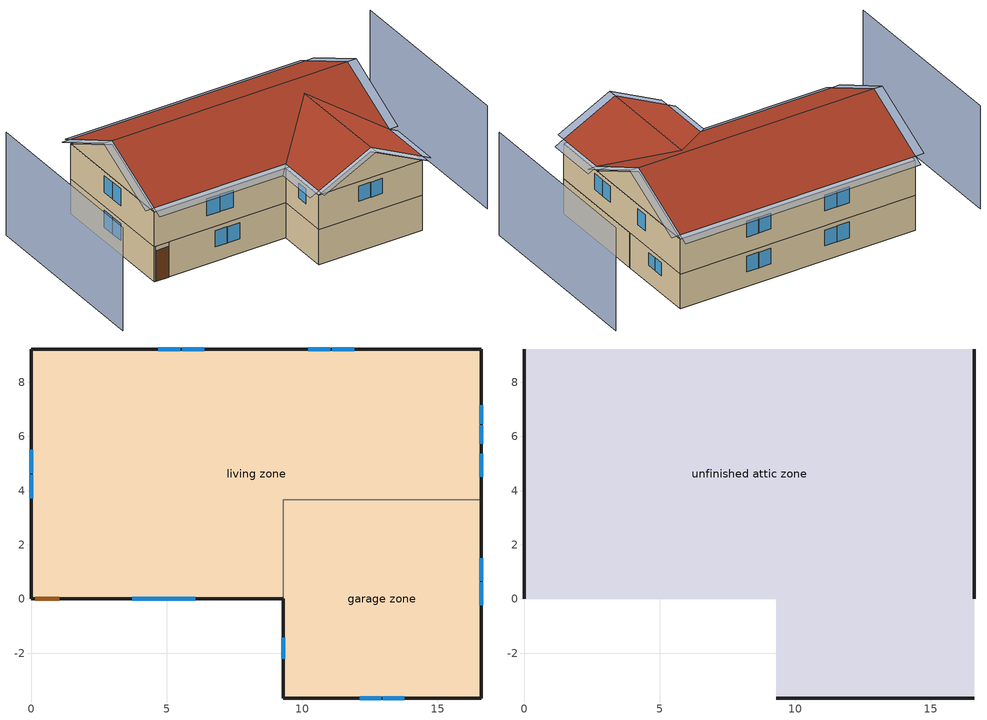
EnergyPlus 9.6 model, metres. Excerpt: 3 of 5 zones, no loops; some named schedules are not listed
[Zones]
garage zone
 floor foundation (FloorFndGrndUnfinSlab): 9.3,-3.66 9.3,3.66 16.61,3.66 16.61,-3.66 z0
 wall outside (WallExtUninsUnfin): 9.3,0 9.3,-3.66 16.61,-3.66 16.61,3.66 z0:2.44
 wall to living zone (WallIntFinInsUnfin Reversed): 16.61,3.66 9.3,3.66 9.3,0 z0:2.44
living zone
 floor to garage zone (FloorFinInsUnfin): 16.61,3.66 16.61,-3.66 9.3,-3.66 9.3,3.66 z2.44
 floor foundation (FloorFndGrndFinSlab): 0,0 0,9.23 16.61,9.23 16.61,3.66 9.3,3.66 9.3,0 z0
 wall outside (WallExtInsFin): 16.61,3.66 16.61,9.23 0,9.23 0,0 0.13,0 1.05,0 9.3,0 z0:2.44; 0,9.23 0,0 9.3,0 9.3,-3.66 16.61,-3.66 16.61,9.23 0,9.23 z2.44:4.88
 window (WindowConstruction): 16.61,5.74 16.61,6.41 / 16.61,6.47 16.61,7.15 z1.23:2.13; 4.3,0 5.14,0 / 5.2,0 6.05,0 z1.01:2.13; 0,5.52 0,4.65 / 0,4.58 0,3.71 z3.41:4.57; 11.93,9.23 11.11,9.23 / 11.05,9.23 10.22,9.23 / 6.4,9.23 5.57,9.23 / 5.51,9.23 4.68,9.23 z3.47:4.57; 16.61,-0.23 16.61,0.61 / 16.61,0.67 16.61,1.51 / 16.61,4.51 16.61,5.35 z3.45:4.57; 12.13,-3.66 12.93,-3.66 / 12.99,-3.66 13.78,-3.66 z3.52:4.57; 9.3,-1.44 9.3,-2.22 z3.54:4.57; 3.73,0 4.62,0 / 4.68,0 5.57,0 z3.38:4.57; 0,5.52 0,4.65 / 0,4.58 0,3.71 z0.97:2.13; 11.93,9.23 11.11,9.23 / 11.05,9.23 10.22,9.23 / 6.4,9.23 5.57,9.23 / 5.51,9.23 4.68,9.23 z1.03:2.13
 door (Door): 0.15,0 1.02,0 z0:2.13
unfinished attic zone
 floor to living zone (FloorFinInsUnfinAttic): 16.61,9.23 16.61,0 0,0 0,9.23 z4.88; 9.3,-3.66 9.3,0 16.61,0 16.61,-3.66 z4.88
 wall outside (WallExtUninsUnfin): 0,4.61,7.18 0,9.23,4.88 0,0,4.88; 16.61,4.61,7.18 16.61,0,4.88 16.61,9.23,4.88; 9.3,-3.66,4.88 16.61,-3.66,4.88 12.96,-3.66,6.71
 roof outside (RoofUnfinInsExt): 0,4.61,7.49 16.61,4.61,7.49 16.61,9.23,5.18 0,9.23,5.18; 9.3,0,5.18 9.3,-3.66,5.18 12.96,-3.66,7.01 12.96,3.66,7.01; 16.61,0,5.18 12.96,3.66,7.01 12.96,-3.66,7.01 16.61,-3.66,5.18; 0,4.61,7.49 0,0,5.18 9.3,0,5.18 12.96,3.66,7.01 16.61,0,5.18 16.61,4.61,7.49
shading: -4.57,9.23 -4.57,-3.66 / 21.19,-3.66 21.19,9.23 z0:7.18; 16.61,5.74 16.61,6.41 / 16.61,6.47 16.61,7.15 z1.23:2.13; 4.3,0 5.14,0 / 5.2,0 6.05,0 z1.01:2.13; 0,5.52 0,4.65 / 0,4.58 0,3.71 z3.41:4.57; 11.93,9.23 11.11,9.23 / 11.05,9.23 10.22,9.23 / 6.4,9.23 5.57,9.23 / 5.51,9.23 4.68,9.23 z3.47:4.57; 16.61,-0.23 16.61,0.61 / 16.61,0.67 16.61,1.51 / 16.61,4.51 16.61,5.35 z3.45:4.57; 12.13,-3.66 12.93,-3.66 / 12.99,-3.66 13.78,-3.66 z3.52:4.57; 9.3,-1.44 9.3,-2.22 z3.54:4.57; 3.73,0 4.62,0 / 4.68,0 5.57,0 z3.38:4.57; 0,5.52 0,4.65 / 0,4.58 0,3.71 z0.97:2.13; 11.93,9.23 11.11,9.23 / 11.05,9.23 10.22,9.23 / 6.4,9.23 5.57,9.23 / 5.51,9.23 4.68,9.23 z1.03:2.13; -0.61,9.23,5.18 -0.61,4.61,7.49 0,4.61,7.49 0,9.23,5.18; 17.22,4.61,7.49 17.22,9.23,5.18 16.61,9.23,5.18 16.61,4.61,7.49; 16.61,9.84,4.88 0,9.84,4.88 0,9.23,5.18 16.61,9.23,5.18; 8.69,0,4.88 8.69,-3.66,4.88 9.3,-3.66,5.18 9.3,0,5.18; 9.3,-4.27,5.18 12.96,-4.27,7.01 12.96,-3.66,7.01 9.3,-3.66,5.18; 17.22,-3.66,4.88 17.22,0,4.88 16.61,0,5.18 16.61,-3.66,5.18; 12.96,-4.27,7.01 16.61,-4.27,5.18 16.61,-3.66,5.18 12.96,-3.66,7.01; -0.61,4.61,7.49 -0.61,0,5.18 0,0,5.18 0,4.61,7.49; 0,-0.61,4.88 9.3,-0.61,4.88 9.3,0,5.18 0,0,5.18; 17.22,0,5.18 17.22,4.61,7.49 16.61,4.61,7.49 16.61,0,5.18
[Building]
Building 1: North Axis {deg}=135; Terrain=Suburbs
[Site:Location]
Denver-Aurora-Buckley.AFB_CO_USA WMO=724695: Latitude {deg}=39.72; Longitude {deg}=-104.75; Time Zone {hr}=-7; Elevation {m}=1726
[Site:GroundTemperature:Deep]
18.4863, 18.4863, 18.4863, 18.4863, 18.4863, 18.4863, 18.4863, 18.4863, 18.4863, 18.4863, 18.4863, 18.4863
[Site:WaterMainsTemperature]
Calculation Method=Correlation; Annual Average Outdoor Air Temperature {C}=18.4863; Maximum Difference In Monthly Average Outdoor Air Temperatures {deltaC}=18.9612
[Material] Roughness=Rough
Name | Thickness {m} | Conductivity {W/m-K} | Density {kg/m3} | Specific Heat {J/kg-K} | Thermal Absorptance | Solar Absorptance | Visible Absorptance
Composition Shingles | 0.009525 | 0.162714 | 1121.4 | 1465.45 | 0.91 | 0.85 | 0.85
Concrete 4.0 in. | 0.1016 | 1.803125 | 2242.8 | 837.4 | 0.9 | 0.7 | 0.7
DoorMaterial | 0.04445 | 0.0612267 | 512.64 | 1214.23 | 0.82 | 0.3 | 0.3
Drywall 0.5 in. | 0.0127 | 0.160291 | 801 | 837.4 | 0.9 | 0.5 | 0.1
Floor Covering | 0.0127 | 0.0433444 | 54.468 | 1339.84 | 0.9 | 0.9 | 0.7
FloorFinStudAndAirFloor | 0.1397 | 0.557395 | 67.691 | 1210.98 | 0.9 | 0.5 | 0.9
FloorIns | 0.1397 | 1.90491 | 67.691 | 1210.98 | 0.82 | 0.3 | 0.3
FloorUAAdditionalCeilingIns | 0.099314 | 0.0562575 | 16.02 | 1046.75 | 0.9 | 0.7 | 0.7
FloorUATrussandIns | 0.0889 | 0.0589139 | 50.7834 | 1165.1 | 0.9 | 0.5 | 0.9
FootingMaterial; FootingMaterial 1 | 0.2032 | 1.803125 | 2242.8 | 837.4 | 0.9 | 0.7 | 0.7
res furniture material living space|story 2 | 0.1524 | 0.115458 | 640.8 | 1214.23 | 0.9 | 0.6 | 0.1
RoofSheathing | 0.01905 | 0.115458 | 512.64 | 1214.23 | 0.82 | 0.3 | 0.3
RoofUARoofIns | 0.18415 | 8.02397 | 37.0049 | 1207.88 | 0.91 | 0.85 | 0.91
Vinyl&#44 Light | 0.009525 | 0.089435 | 177.822 | 1046.75 | 0.9 | 0.3 | 0.3
WallSheathing | 0.0127 | 0.115458 | 512.64 | 1214.23 | 0.82 | 0.3 | 0.3
WallStudAndCavity | 0.0889 | 0.0602181 | 162.403 | 1178.92 | 0.9 | 0.3 | 0.9
WallStudAndCavity 1 | 0.0889 | 0.0607137 | 162.403 | 1178.92 | 0.82 | 0.3 | 0.82
WallStudAndCavity 2 | 0.0889 | 0.393744 | 83.0341 | 1211.67 | 0.9 | 0.3 | 0.9
WallStudAndCavity 3 | 0.0889 | 0.397942 | 83.0341 | 1211.67 | 0.82 | 0.3 | 0.3
Wood Floor | 0.015875 | 0.115458 | 544.68 | 1214.23 | 0.9 | 0.7 | 0.7
[WindowMaterial:SimpleGlazingSystem]
WindowMaterial: U-Factor {W/m2-K}=4.31528; Solar Heat Gain Coefficient=0.67
[Construction]
Door: DoorMaterial
FloorFinInsUnfin: FloorIns, RoofSheathing, Wood Floor, Floor Covering
FloorFinInsUnfinAttic: Drywall 0.5 in., FloorUATrussandIns, FloorUAAdditionalCeilingIns
FloorFinUninsFin Reversed: Floor Covering, Wood Floor, RoofSheathing, FloorFinStudAndAirFloor, Drywall 0.5 in.
FloorFndGrndFinSlab: Concrete 4.0 in., Floor Covering
FloorFndGrndUnfinSlab: Concrete 4.0 in.
FootingConstruction: FootingMaterial
FootingConstruction 1: FootingMaterial 1
res furniture construction garage space; res furniture construction living space; res furniture construction living space|story 2: res furniture material living space|story 2
RoofUnfinInsExt: Composition Shingles, RoofSheathing, RoofUARoofIns
WallExtInsFin: Vinyl&#44 Light, WallSheathing, WallStudAndCavity, Drywall 0.5 in.
WallExtUninsUnfin: Vinyl&#44 Light, WallSheathing, WallStudAndCavity 2
WallIntFinInsUnfin Reversed: WallStudAndCavity 1, WallSheathing
WallIntFinUninsFin: WallStudAndCavity 3, Drywall 0.5 in.
WindowConstruction: WindowMaterial
[Zone] Multiplier=1
Name | Part of Total Floor Area | Floor Area {m2} | Volume {m3}
garage zone; unfinished attic zone | Yes
living zone | Yes | 306.673
res ds res ac asys ret air zone; res ds res fur electric asys ret air zone | No |  | 0.25
[InternalMass]
Name | Construction | Zone or ZoneList | Surface Area {m2}
res furniture mass garage space | res furniture construction garage space | garage zone | 5.35122
Merged Surface 14 - Surface 29 | FloorFinUninsFin Reversed | living zone | 126.58
living space Partition | WallIntFinUninsFin | living zone | 126.58
living space|story 2 Partition | WallIntFinUninsFin | living zone | 180.093
res furniture mass living space | res furniture construction living space | living zone | 50.6322
res furniture mass living space|story 2 | res furniture construction living space|story 2 | living zone | 72.037
[Foundation:Kiva] Wall Height Above Grade {m}=0.2032; Wall Depth Below Slab {m}=0.2032
Name | Footing Wall Construction
Foundation Kiva 1 | FootingConstruction
Foundation Kiva 2 | FootingConstruction 1
[Foundation:Kiva:Settings]
Soil Conductivity {W/m-K}=1.731; Soil Density {kg/m3}=1842.3; Soil Specific Heat {J/kg-K}=418.7; Ground Solar Absorptivity=0.9; Ground Thermal Absorptivity=0.9; Ground Surface Roughness {m}=0.03; Far-Field Width {m}=40; Deep-Ground Boundary Condition=ZeroFlux; Deep-Ground Depth {m}=40; Minimum Cell Dimension {m}=0.02; Maximum Cell Growth Coefficient=1.5; Simulation Timestep=Hourly
[SurfaceProperty:ExposedFoundationPerimeter] Exposed Perimeter Calculation Method=TotalExposedPerimeter
Name | Total Exposed Perimeter {m}
Surface 1 | 18.288
Surface 7 | 40.7134
[People] Zone or ZoneList or Space or SpaceList=living zone; Number of People Schedule=occupants; Number of People Calculation Method=People; Fraction Radiant=0.319734; Sensible Heat Fraction=0.573; Activity Level Schedule=res occupants activity schedule; Carbon Dioxide Generation Rate {m3/s-W}=0; Enable ASHRAE 55 Comfort Warnings=No; Mean Radiant Temperature Calculation Type=ZoneAveraged
Name | Number of People
res occupants|living space | 0.825507
res occupants|living space|story 2 | 1.17449
[Lights] Design Level Calculation Method=LightingLevel; Return Air Fraction=0; Fraction Radiant=0.6; Fraction Visible=0.2; Fraction Replaceable=1
Name | Zone or ZoneList or Space or SpaceList | Schedule | Lighting Level {W}
res lighting garage garage space | garage zone | lighting_garage | 4.07527
res lighting interior living space | living zone | lighting_interior | 230.93
res lighting interior living space|story 2 | living zone | lighting_interior | 328.556
[ElectricEquipment] Zone or ZoneList or Space or SpaceList=living zone; Design Level Calculation Method=EquipmentLevel
Name | Schedule | Design Level {W} | Fraction Latent | Fraction Radiant | Fraction Lost
res ceil fan | ceiling_fan | 32.9572 | 0 | 0.558 | 0
res infil_1 bath fan; res infil_1 house fan; res infil_1 range fan | Always On Discrete | 0 | 0 | 0 | 1
res misc plug loads|living space | plug_loads | 262.784 | 0.021 | 0.558 | 0.049
res misc plug loads|living space|story 2 | plug_loads | 373.876 | 0.021 | 0.558 | 0.049
res range electric | cooking_range | 2679.02 | 0.3 | 0.24 | 0.3
res refrig | res refrig schedule | 65.0889 | 0 | 0 | 0
res well pump | plug_loads_well_pump | 118.653 | 0 | 0 | 1
[OtherEquipment] Fuel Type=None; Design Level Calculation Method=EquipmentLevel
Name | Zone or ZoneList or Space or SpaceList | Schedule | Design Level {W} | Fraction Latent | Fraction Radiant | Fraction Lost
res bath | living zone | baths | 2141.15 | 0 | 0 | 0
res ds res ac asys SupDCnToLvEq; res ds res ac asys SupLatLkToLvEq; res ds res ac asys SupSLkToLvEq; res ds res fur electric asys SupDCnToLvEq; res ds res fur electric asys SupLatLkToLvEq; res ds res fur electric asys SupSLkToLvEq | living zone | Always On Discrete | 0
res hot water distribution | living zone | showers | 3540.83 | 0 | 0 | 0
res shower | living zone | showers | 1678.13 | 0.487118 | 0 | 0
res sink | living zone | sinks | 333.407 | 0.311976 | 0 | 0
res ds res ac asys RetDCnToPlEq; res ds res ac asys RetLatLkEq; res ds res ac asys RetSLkEq | res ds res ac asys ret air zone | Always On Discrete | 0
res ds res fur electric asys RetDCnToPlEq; res ds res fur electric asys RetLatLkEq; res ds res fur electric asys RetSLkEq | res ds res fur electric asys ret air zone | Always On Discrete | 0
res ds res ac asys RetDCnToAhEquip; res ds res ac asys SupDCnToAhEq; res ds res ac asys SupLatLkToAhEq; res ds res ac asys SupSLkToAhEq; res ds res fur electric asys RetDCnToAhEquip; res ds res fur electric asys SupDCnToAhEq; res ds res fur electric asys SupLatLkToAhEq; res ds res fur electric asys SupSLkToAhEq | unfinished attic zone | Always On Discrete | 0
[ZoneInfiltration:DesignFlowRate] Zone or ZoneList=living zone; Schedule=Always On Discrete; Design Flow Rate Calculation Method=Flow/Zone; Design Flow Rate {m3/s}=0
res infil_1 flow; res nv_1 flow
[ZoneInfiltration:EffectiveLeakageArea] Schedule=Always On Discrete
Name | Zone | Effective Air Leakage Area {cm2} | Stack Coefficient | Wind Coefficient
res infil|garage space | garage zone | 408.02 | 0.000129067 | 4.38083e-05
res infil|unfinished attic space | unfinished attic zone | 5997.08 | 0.000181537 | 4.28294e-05
[ZoneMixing] Schedule=Always On Continuous; Design Flow Rate Calculation Method=Flow/Zone; Design Flow Rate {m3/s}=0
Name | Zone | Source Zone
res ds res ac asys AhToLivMix; res ds res fur electric asys AhToLivMix | living zone | unfinished attic zone
res ds res ac asys LivToAhMix; res ds res fur electric asys LivToAhMix | unfinished attic zone | living zone
[Exterior:Lights]
res lighting exterior: Schedule=lighting_exterior; Design Level {W}=10.8015
[AirLoopHVAC:ReturnPlenum]
Name | Zone
res ac asys return plenum | res ds res ac asys ret air zone
res fur electric asys return plenum | res ds res fur electric asys ret air zone
[EnergyManagementSystem:Sensor]
Name | Output:Variable or Output:Meter | Output:Variable or Output:Meter Index Key
res_af_vw_s | Site Wind Speed
res_ds_res_ac_asys_ah_mfr_s | System Node Mass Flow Rate | Node 18
res_ds_res_ac_asys_ah_tt_s | System Node Temperature | Node 18
res_ds_res_ac_asys_ah_t_s; res_ds_res_fur_electric_asys_ah_t_s | Zone Air Temperature | unfinished attic zone
res_ds_res_ac_asys_ah_vfr_s | System Node Current Density Volume Flow Rate | Node 18
res_ds_res_ac_asys_ah_wt_s | System Node Humidity Ratio | Node 18
res_ds_res_ac_asys_ah_w_s; res_ds_res_fur_electric_asys_ah_w_s | Zone Mean Air Humidity Ratio | unfinished attic zone
res_ds_res_ac_asys_ra_t_s | System Node Temperature | Node 21
res_ds_res_ac_asys_ra_w_s | System Node Humidity Ratio | Node 21
res_ds_res_fur_electric_asys_ah_mfr_s | System Node Mass Flow Rate | Node 25
res_ds_res_fur_electric_asys_ah_tt_s | System Node Temperature | Node 25
res_ds_res_fur_electric_asys_ah_vfr_s | System Node Current Density Volume Flow Rate | Node 25
res_ds_res_fur_electric_asys_ah_wt_s | System Node Humidity Ratio | Node 25
res_ds_res_fur_electric_asys_ra_t_s | System Node Temperature | Node 28
res_ds_res_fur_electric_asys_ra_w_s | System Node Humidity Ratio | Node 28
res_infil_1_bath_sch_s | Schedule Value | res mv_1 bath exhaust schedule
res_infil_1_range_sch_s | Schedule Value | res mv_1 range exhaust schedule
res_infil_1_wh_sch_s | Schedule Value | Always On Discrete
res_nv_1_nva_s | Schedule Value | res nv_1 avail schedule
res_nv_1_sp_s | Schedule Value | res nv_1 temp schedule
res_nv_pb_s | Site Outdoor Air Barometric Pressure
res_nv_wt_s | Site Outdoor Air Humidity Ratio
res_shower_mixsp | Schedule Value | fixtures temperature schedule
[EnergyManagementSystem:Actuator]
Name | Actuated Component Unique | Actuated Component Type | Actuated Component Control Type
res_ds_res_ac_asys_AhToLivMix_act | res ds res ac asys AhToLivMix | ZoneMixing | Air Exchange Flow Rate
res_ds_res_ac_asys_LivToAhMix_act | res ds res ac asys LivToAhMix | ZoneMixing | Air Exchange Flow Rate
res_ds_res_ac_asys_RetDCnToAhEquip_act | res ds res ac asys RetDCnToAhEquip | OtherEquipment | Power Level
res_ds_res_ac_asys_RetDCnToPlEq_act | res ds res ac asys RetDCnToPlEq | OtherEquipment | Power Level
res_ds_res_ac_asys_RetLatLkEq_act | res ds res ac asys RetLatLkEq | OtherEquipment | Power Level
res_ds_res_ac_asys_RetSLkEq_act | res ds res ac asys RetSLkEq | OtherEquipment | Power Level
res_ds_res_ac_asys_SupDCnToAhEq_act | res ds res ac asys SupDCnToAhEq | OtherEquipment | Power Level
res_ds_res_ac_asys_SupDCnToLvEq_act | res ds res ac asys SupDCnToLvEq | OtherEquipment | Power Level
res_ds_res_ac_asys_SupLatLkToAhEq_act | res ds res ac asys SupLatLkToAhEq | OtherEquipment | Power Level
res_ds_res_ac_asys_SupLatLkToLvEq_act | res ds res ac asys SupLatLkToLvEq | OtherEquipment | Power Level
res_ds_res_ac_asys_SupSLkToAhEq_act | res ds res ac asys SupSLkToAhEq | OtherEquipment | Power Level
res_ds_res_ac_asys_SupSLkToLvEq_act | res ds res ac asys SupSLkToLvEq | OtherEquipment | Power Level
res_ds_res_fur_electric_asys_AhToLivMix_act | res ds res fur electric asys AhToLivMix | ZoneMixing | Air Exchange Flow Rate
res_ds_res_fur_electric_asys_LivToAhMix_act | res ds res fur electric asys LivToAhMix | ZoneMixing | Air Exchange Flow Rate
res_ds_res_fur_electric_asys_RetDCnToAhEquip_act | res ds res fur electric asys RetDCnToAhEquip | OtherEquipment | Power Level
res_ds_res_fur_electric_asys_RetDCnToPlEq_act | res ds res fur electric asys RetDCnToPlEq | OtherEquipment | Power Level
res_ds_res_fur_electric_asys_RetLatLkEq_act | res ds res fur electric asys RetLatLkEq | OtherEquipment | Power Level
res_ds_res_fur_electric_asys_RetSLkEq_act | res ds res fur electric asys RetSLkEq | OtherEquipment | Power Level
res_ds_res_fur_electric_asys_SupDCnToAhEq_act | res ds res fur electric asys SupDCnToAhEq | OtherEquipment | Power Level
res_ds_res_fur_electric_asys_SupDCnToLvEq_act | res ds res fur electric asys SupDCnToLvEq | OtherEquipment | Power Level
res_ds_res_fur_electric_asys_SupLatLkToAhEq_act | res ds res fur electric asys SupLatLkToAhEq | OtherEquipment | Power Level
res_ds_res_fur_electric_asys_SupLatLkToLvEq_act | res ds res fur electric asys SupLatLkToLvEq | OtherEquipment | Power Level
res_ds_res_fur_electric_asys_SupSLkToAhEq_act | res ds res fur electric asys SupSLkToAhEq | OtherEquipment | Power Level
res_ds_res_fur_electric_asys_SupSLkToLvEq_act | res ds res fur electric asys SupSLkToLvEq | OtherEquipment | Power Level
res_infil_1_bath_fan_act | res infil_1 bath fan | ElectricEquipment | Electricity Rate
res_infil_1_flow_act | res infil_1 flow | Zone Infiltration | Air Exchange Flow Rate
res_infil_1_house_fan_act | res infil_1 house fan | ElectricEquipment | Electricity Rate
res_infil_1_range_fan_act | res infil_1 range fan | ElectricEquipment | Electricity Rate
res_nv_1_flow_act | res nv_1 flow | Zone Infiltration | Air Exchange Flow Rate
[EnergyManagementSystem:ProgramCallingManager]
res af_1 program calling manager: BeginTimestepBeforePredictor; res_infil_1_program; res_nv_1_program
res ds res ac asys program calling manager: EndOfSystemTimestepAfterHVACReporting; res_ds_res_ac_asys_program
res ds res fur electric asys program calling manager: EndOfSystemTimestepAfterHVACReporting; res_ds_res_fur_electric_asys_program
res shower sag: EndOfSystemTimestepAfterHVACReporting; res_shower_sag
[EnergyManagementSystem:Program]
res_ds_res_ac_asys_program: Set res_ds_res_ac_asys_AhMfr = res_ds_res_ac_asys_ah_mfr_s; Set res_ds_res_ac_asys_FanRtf = res_ds_res_ac_asys_fan_rtf_s; Set res_ds_res_ac_asys_AhVfr = res_ds_res_ac_asys_ah_vfr_s; Set res_ds_res_ac_asys_AhTt = res_ds_res_ac_asys_ah_tt_s; Set res_ds_res_ac_asys_AhWt = res_ds_res_ac_asys_ah_wt_s; Set res_ds_res_ac_asys_RaT = res_ds_res_ac_asys_ra_t_s; Set res_ds_res_ac_asys_RaW = res_ds_res_ac_asys_ra_w_s; Set res_ds_res_ac_asys_AhT = res_ds_res_ac_asys_ah_t_s; Set res_ds_res_ac_asys_AhW = res_ds_res_ac_asys_ah_w_s; Run res_ds_res_ac_asys_lk_subrout; Set res_ds_res_ac_asys_SupSLkToLvEq_act = res_ds_res_ac_asys_SupSLkToLv; Set res_ds_res_ac_asys_SupLatLkToLvEq_act = res_ds_res_ac_asys_SupLatLkToLv; Set res_ds_res_ac_asys_SupDCnToLvEq_act = res_ds_res_ac_asys_SupDCnToLv; Set res_ds_res_ac_asys_SupDCnToAhEq_act = res_ds_res_ac_asys_SupDCnToAh; Set res_ds_res_ac_asys_SupSLkToAhEq_act = res_ds_res_ac_asys_SupSLkToAh; Set res_ds_res_ac_asys_SupLatLkToAhEq_act = res_ds_res_ac_asys_SupLatLkToAh; Set res_ds_res_ac_asys_RetSLkEq_act = res_ds_res_ac_asys_RetSLk; Set res_ds_res_ac_asys_RetLatLkEq_act = res_ds_res_ac_asys_RetLatLk; Set res_ds_res_ac_asys_RetDCnToPlEq_act = res_ds_res_ac_asys_RetDCnToPl; Set res_ds_res_ac_asys_RetDCnToAhEquip_act = res_ds_res_ac_asys_RetDCnToAh; Set res_ds_res_ac_asys_AhToLivMix_act = res_ds_res_ac_asys_AhToLiv; Set res_ds_res_ac_asys_LivToAhMix_act = res_ds_res_ac_asys_LivToAh
res_ds_res_fur_electric_asys_program: Set res_ds_res_fur_electric_asys_AhMfr = res_ds_res_fur_electric_asys_ah_mfr_s; Set res_ds_res_fur_electric_asys_FanRtf = res_ds_res_fur_electric_asys_fan_rtf_s; Set res_ds_res_fur_electric_asys_AhVfr = res_ds_res_fur_electric_asys_ah_vfr_s; Set res_ds_res_fur_electric_asys_AhTt = res_ds_res_fur_electric_asys_ah_tt_s; Set res_ds_res_fur_electric_asys_AhWt = res_ds_res_fur_electric_asys_ah_wt_s; Set res_ds_res_fur_electric_asys_RaT = res_ds_res_fur_electric_asys_ra_t_s; Set res_ds_res_fur_electric_asys_RaW = res_ds_res_fur_electric_asys_ra_w_s; Set res_ds_res_fur_electric_asys_AhT = res_ds_res_fur_electric_asys_ah_t_s; Set res_ds_res_fur_electric_asys_AhW = res_ds_res_fur_electric_asys_ah_w_s; Run res_ds_res_fur_electric_asys_lk_subrout; Set res_ds_res_fur_electric_asys_SupSLkToLvEq_act = res_ds_res_fur_electric_asys_SupSLkToLv; Set res_ds_res_fur_electric_asys_SupLatLkToLvEq_act = res_ds_res_fur_electric_asys_SupLatLkToLv; Set res_ds_res_fur_electric_asys_SupDCnToLvEq_act = res_ds_res_fur_electric_asys_SupDCnToLv; Set res_ds_res_fur_electric_asys_SupDCnToAhEq_act = res_ds_res_fur_electric_asys_SupDCnToAh; Set res_ds_res_fur_electric_asys_SupSLkToAhEq_act = res_ds_res_fur_electric_asys_SupSLkToAh; Set res_ds_res_fur_electric_asys_SupLatLkToAhEq_act = res_ds_res_fur_electric_asys_SupLatLkToAh; Set res_ds_res_fur_electric_asys_RetSLkEq_act = res_ds_res_fur_electric_asys_RetSLk; Set res_ds_res_fur_electric_asys_RetLatLkEq_act = res_ds_res_fur_electric_asys_RetLatLk; Set res_ds_res_fur_electric_asys_RetDCnToPlEq_act = res_ds_res_fur_electric_asys_RetDCnToPl; Set res_ds_res_fur_electric_asys_RetDCnToAhEquip_act = res_ds_res_fur_electric_asys_RetDCnToAh; Set res_ds_res_fur_electric_asys_AhToLivMix_act = res_ds_res_fur_electric_asys_AhToLiv; Set res_ds_res_fur_electric_asys_LivToAhMix_act = res_ds_res_fur_electric_asys_LivToAh
res_infil_1_program: Set p_m = 0.14; Set p_s = 0.22; Set s_m = 270; Set s_s = 370; Set z_m = 9.99744; Set z_s = 4.8768; Set f_t = (((s_m/z_m)^p_m)*((z_s/s_s)^p_s)); Set Tdiff = res_af_1_tin_s-res_af_1_tt_s; Set dT = @Abs Tdiff; Set c = 0.2445; Set Cs = 0.1061; Set Cw = 0.1479; Set n = 0.65; Set sft = (f_t*0.7000000000000001); Set temp1 = ((c*Cw)*((sft*res_af_vw_s)^(2*n)))^2; Set Qn = (((c*Cs*(dT^n))^2)+temp1)^0.5; Set Tdiff = res_af_1_tin_s-res_af_1_tt_s; Set QWHV = res_infil_1_wh_sch_s*0.0; Set Qrange = res_infil_1_range_sch_s*0.0472; Set Qdryer = 0.0; Set Qbath = res_infil_1_bath_sch_s*0.0472; Set QductsOut = 0; Set QductsIn = 0; Set QductsOut = QductsOut+res_ds_res_fur_electric_asys_lk_ret_fan_equiv; Set QductsIn = QductsIn+res_ds_res_fur_electric_asys_lk_sup_fan_equiv; Set QductsOut = QductsOut+res_ds_res_ac_asys_lk_ret_fan_equiv; Set QductsIn = QductsIn+res_ds_res_ac_asys_lk_sup_fan_equiv; Set Qout = Qrange+Qbath+Qdryer+QductsOut; Set Qin = QWHV+QductsIn; Set faneff_wh = 1; Set res_infil_1_house_fan_act = (QWHV*300)/faneff_wh*0; Set faneff_sp = 0.4719474432000001; Set res_infil_1_range_fan_act = (Qrange*300)/faneff_sp; Set res_infil_1_bath_fan_act = (Qbath*300)/faneff_sp; Set Qfan = (@Max Qout Qin); If Qfan > 0; Set Qavg = ((Qout + Qin) / 2.0); If ((@Abs (Qout - Qavg)) / Qavg) <= 0.1; Set phi = 1; Else; Set phi = (Qn / (Qn + Qfan)); EndIf; Set Qinf_adj = phi * Qn; Else; Set Qinf_adj = Qn; EndIf; Set res_infil_1_flow_act = Qfan + Qinf_adj
res_nv_1_program: Set Tdiff = res_af_1_tin_s-res_af_1_tt_s; Set dT = (@Abs Tdiff); Set pt = (@RhFnTdbWPb res_af_1_tt_s res_nv_wt_s res_nv_pb_s); Set NVA = 8665.670319571907; Set Cs = 0.00017926040778923255; Set Cw = 8.70903777141566e-05; Set MNV = 4.15439602667519; Set MHR = 0.0115; Set MRH = 0.7; Set temp1 = (res_nv_1_nva_s*NVA); Set SGNV = temp1*((((Cs*dT)+(Cw*(res_af_vw_s^2)))^0.5)/1000); If (res_nv_wt_s<MHR) && (pt<MRH) && (res_af_1_tin_s>res_nv_1_sp_s); Set temp2 = (res_af_1_tin_s-res_nv_1_sp_s); Set NVadj1 = temp2/(res_af_1_tin_s-res_af_1_tt_s); Set NVadj2 = (@Min NVadj1 1); Set NVadj3 = (@Max NVadj2 0); Set NVadj = SGNV*NVadj3; Set res_nv_1_flow_act = (@Min NVadj MNV); Else; Set res_nv_1_flow_act = 0; EndIf
res_shower_sag: If res_shower_vol > 0; Set ShowerTime=SystemTimeStep; Else; Set ShowerTime=0; EndIf; If (res_shower_vol > 0) && (res_shower_mixsp > res_shower_tout); Set ShowerSag=SystemTimeStep; Set ShowerE=res_shower_vol*4141170*(res_shower_mixsp-res_shower_tout); Else; Set ShowerSag=0; Set ShowerE=0; EndIf
[EnergyManagementSystem:Subroutine]
res_ds_res_ac_asys_lk_subrout: Set f_sup = 0.04997502497502498; Set f_ret = 0.025024975024975034; Set f_OA = 0.024950049950049943; Set oafrate = f_OA * res_ds_res_ac_asys_AhVfr; Set suplkfrate = f_sup * res_ds_res_ac_asys_AhVfr; Set retlkfrate = f_ret * res_ds_res_ac_asys_AhVfr; Set res_ds_res_ac_asys_AhToLiv = (@Abs (suplkfrate-retlkfrate-oafrate)); Set res_ds_res_ac_asys_LivToAh = 0; Set res_ds_res_ac_asys_lk_sup_fan_equiv = 0; Set res_ds_res_ac_asys_lk_ret_fan_equiv = oafrate; If res_ds_res_ac_asys_AhMfr>0; Set h_SA=(@HFnTdbW res_ds_res_ac_asys_AhTt res_ds_res_ac_asys_AhWt); Set h_AHZ=(@HFnTdbW res_ds_res_ac_asys_AhT res_ds_res_ac_asys_AhW); Set h_RA=(@HFnTdbW res_ds_res_ac_asys_RaT res_ds_res_ac_asys_RaW); Set h_fg=(@HfgAirFnWTdb res_ds_res_ac_asys_AhWt res_ds_res_ac_asys_AhTt); Set SALkQtot=f_sup*res_ds_res_ac_asys_AhMfr*(h_RA-h_SA); Set temp1=h_fg*(res_ds_res_ac_asys_RaW-res_ds_res_ac_asys_AhWt); Set res_ds_res_ac_asys_SupLatLkToLv = f_sup*res_ds_res_ac_asys_AhMfr*temp1; Set res_ds_res_ac_asys_SupSLkToLv = SALkQtot-res_ds_res_ac_asys_SupLatLkToLv; Set eTm=(res_ds_res_ac_asys_FanRtf/(res_ds_res_ac_asys_AhMfr*1006.0))*78.508; Set eTm=0-eTm; Set temp4=res_ds_res_ac_asys_AhT; Set tsup=temp4+((res_ds_res_ac_asys_AhTt-res_ds_res_ac_asys_AhT)*(@Exp eTm)); Set temp5=tsup-res_ds_res_ac_asys_AhTt; Set res_ds_res_ac_asys_SupDCnToLv = res_ds_res_ac_asys_AhMfr*1006.0*temp5; Set res_ds_res_ac_asys_SupDCnToAh = 0-res_ds_res_ac_asys_SupDCnToLv; Set eTm=(res_ds_res_ac_asys_FanRtf/(res_ds_res_ac_asys_AhMfr*1006.0))*26.872; Set eTm=0-eTm; Set temp6=res_ds_res_ac_asys_AhT; Set tret=temp6+((res_ds_res_ac_asys_RaT-res_ds_res_ac_asys_AhT)*(@Exp eTm)); Set temp7=tret-res_ds_res_ac_asys_RaT; Set res_ds_res_ac_asys_RetDCnToPl=res_ds_res_ac_asys_AhMfr*1006.0*temp7; Set res_ds_res_ac_asys_RetDCnToAh=0-res_ds_res_ac_asys_RetDCnToPl; Set res_ds_res_ac_asys_RetLatLk=0; Set temp2=(res_ds_res_ac_asys_AhT-res_ds_res_ac_asys_RaT); Set res_ds_res_ac_asys_RetSLk=f_ret*res_ds_res_ac_asys_AhMfr*1006.0*temp2; Set QtLkToAHZn=f_sup*res_ds_res_ac_asys_AhMfr*(h_SA-h_AHZ); Set temp3=(res_ds_res_ac_asys_AhWt-res_ds_res_ac_asys_AhW); Set res_ds_res_ac_asys_SupLatLkToAh=f_sup*res_ds_res_ac_asys_AhMfr*h_fg; Set res_ds_res_ac_asys_SupLatLkToAh=res_ds_res_ac_asys_SupLatLkToAh*temp3; Set res_ds_res_ac_asys_SupSLkToAh=QtLkToAHZn-res_ds_res_ac_asys_SupLatLkToAh; Else; Set res_ds_res_ac_asys_SupLatLkToLv=0; Set res_ds_res_ac_asys_SupSLkToLv=0; Set res_ds_res_ac_asys_SupDCnToLv=0; Set res_ds_res_ac_asys_SupDCnToAh=0; Set res_ds_res_ac_asys_RetDCnToPl=0; Set res_ds_res_ac_asys_RetDCnToAh=0; Set res_ds_res_ac_asys_RetLatLk=0; Set res_ds_res_ac_asys_RetSLk=0; Set res_ds_res_ac_asys_SupLatLkToAh=0; Set res_ds_res_ac_asys_SupSLkToAh=0; EndIf
res_ds_res_fur_electric_asys_lk_subrout: Set f_sup = 0.04997502497502498; Set f_ret = 0.025024975024975034; Set f_OA = 0.024950049950049943; Set oafrate = f_OA * res_ds_res_fur_electric_asys_AhVfr; Set suplkfrate = f_sup * res_ds_res_fur_electric_asys_AhVfr; Set retlkfrate = f_ret * res_ds_res_fur_electric_asys_AhVfr; Set res_ds_res_fur_electric_asys_AhToLiv = (@Abs (suplkfrate-retlkfrate-oafrate)); Set res_ds_res_fur_electric_asys_LivToAh = 0; Set res_ds_res_fur_electric_asys_lk_sup_fan_equiv = 0; Set res_ds_res_fur_electric_asys_lk_ret_fan_equiv = oafrate; If res_ds_res_fur_electric_asys_AhMfr>0; Set h_SA=(@HFnTdbW res_ds_res_fur_electric_asys_AhTt res_ds_res_fur_electric_asys_AhWt); Set h_AHZ=(@HFnTdbW res_ds_res_fur_electric_asys_AhT res_ds_res_fur_electric_asys_AhW); Set h_RA=(@HFnTdbW res_ds_res_fur_electric_asys_RaT res_ds_res_fur_electric_asys_RaW); Set h_fg=(@HfgAirFnWTdb res_ds_res_fur_electric_asys_AhWt res_ds_res_fur_electric_asys_AhTt); Set SALkQtot=f_sup*res_ds_res_fur_electric_asys_AhMfr*(h_RA-h_SA); Set temp1=h_fg*(res_ds_res_fur_electric_asys_RaW-res_ds_res_fur_electric_asys_AhWt); Set res_ds_res_fur_electric_asys_SupLatLkToLv = f_sup*res_ds_res_fur_electric_asys_AhMfr*temp1; Set res_ds_res_fur_electric_asys_SupSLkToLv = SALkQtot-res_ds_res_fur_electric_asys_SupLatLkToLv; Set eTm=(res_ds_res_fur_electric_asys_FanRtf/(res_ds_res_fur_electric_asys_AhMfr*1006.0))*78.508; Set eTm=0-eTm; Set temp4=res_ds_res_fur_electric_asys_AhT; Set tsup=temp4+((res_ds_res_fur_electric_asys_AhTt-res_ds_res_fur_electric_asys_AhT)*(@Exp eTm)); Set temp5=tsup-res_ds_res_fur_electric_asys_AhTt; Set res_ds_res_fur_electric_asys_SupDCnToLv = res_ds_res_fur_electric_asys_AhMfr*1006.0*temp5; Set res_ds_res_fur_electric_asys_SupDCnToAh = 0-res_ds_res_fur_electric_asys_SupDCnToLv; Set eTm=(res_ds_res_fur_electric_asys_FanRtf/(res_ds_res_fur_electric_asys_AhMfr*1006.0))*26.872; Set eTm=0-eTm; Set temp6=res_ds_res_fur_electric_asys_AhT; Set tret=temp6+((res_ds_res_fur_electric_asys_RaT-res_ds_res_fur_electric_asys_AhT)*(@Exp eTm)); Set temp7=tret-res_ds_res_fur_electric_asys_RaT; Set res_ds_res_fur_electric_asys_RetDCnToPl=res_ds_res_fur_electric_asys_AhMfr*1006.0*temp7; Set res_ds_res_fur_electric_asys_RetDCnToAh=0-res_ds_res_fur_electric_asys_RetDCnToPl; Set res_ds_res_fur_electric_asys_RetLatLk=0; Set temp2=(res_ds_res_fur_electric_asys_AhT-res_ds_res_fur_electric_asys_RaT); Set res_ds_res_fur_electric_asys_RetSLk=f_ret*res_ds_res_fur_electric_asys_AhMfr*1006.0*temp2; Set QtLkToAHZn=f_sup*res_ds_res_fur_electric_asys_AhMfr*(h_SA-h_AHZ); Set temp3=(res_ds_res_fur_electric_asys_AhWt-res_ds_res_fur_electric_asys_AhW); Set res_ds_res_fur_electric_asys_SupLatLkToAh=f_sup*res_ds_res_fur_electric_asys_AhMfr*h_fg; Set res_ds_res_fur_electric_asys_SupLatLkToAh=res_ds_res_fur_electric_asys_SupLatLkToAh*temp3; Set res_ds_res_fur_electric_asys_SupSLkToAh=QtLkToAHZn-res_ds_res_fur_electric_asys_SupLatLkToAh; Else; Set res_ds_res_fur_electric_asys_SupLatLkToLv=0; Set res_ds_res_fur_electric_asys_SupSLkToLv=0; Set res_ds_res_fur_electric_asys_SupDCnToLv=0; Set res_ds_res_fur_electric_asys_SupDCnToAh=0; Set res_ds_res_fur_electric_asys_RetDCnToPl=0; Set res_ds_res_fur_electric_asys_RetDCnToAh=0; Set res_ds_res_fur_electric_asys_RetLatLk=0; Set res_ds_res_fur_electric_asys_RetSLk=0; Set res_ds_res_fur_electric_asys_SupLatLkToAh=0; Set res_ds_res_fur_electric_asys_SupSLkToAh=0; EndIf
[EnergyManagementSystem:GlobalVariable]
res_ds_res_ac_asys_AhMfr
res_ds_res_ac_asys_AhT
res_ds_res_ac_asys_AhToLiv
res_ds_res_ac_asys_AhTt
res_ds_res_ac_asys_AhVfr
res_ds_res_ac_asys_AhW
res_ds_res_ac_asys_AhWt
res_ds_res_ac_asys_FanRtf
res_ds_res_ac_asys_LivToAh
res_ds_res_ac_asys_lk_ret_fan_equiv
res_ds_res_ac_asys_lk_sup_fan_equiv
res_ds_res_ac_asys_RaT
res_ds_res_ac_asys_RaW
res_ds_res_ac_asys_RetDCnToAh
res_ds_res_ac_asys_RetDCnToPl
res_ds_res_ac_asys_RetLatLk
res_ds_res_ac_asys_RetSLk
res_ds_res_ac_asys_SupDCnToAh
res_ds_res_ac_asys_SupDCnToLv
res_ds_res_ac_asys_SupLatLkToAh
res_ds_res_ac_asys_SupLatLkToLv
res_ds_res_ac_asys_SupSLkToAh
res_ds_res_ac_asys_SupSLkToLv
res_ds_res_fur_electric_asys_AhMfr
res_ds_res_fur_electric_asys_AhT
res_ds_res_fur_electric_asys_AhToLiv
res_ds_res_fur_electric_asys_AhTt
res_ds_res_fur_electric_asys_AhVfr
res_ds_res_fur_electric_asys_AhW
res_ds_res_fur_electric_asys_AhWt
res_ds_res_fur_electric_asys_FanRtf
res_ds_res_fur_electric_asys_LivToAh
res_ds_res_fur_electric_asys_lk_ret_fan_equiv
res_ds_res_fur_electric_asys_lk_sup_fan_equiv
res_ds_res_fur_electric_asys_RaT
res_ds_res_fur_electric_asys_RaW
res_ds_res_fur_electric_asys_RetDCnToAh
res_ds_res_fur_electric_asys_RetDCnToPl
res_ds_res_fur_electric_asys_RetLatLk
res_ds_res_fur_electric_asys_RetSLk
res_ds_res_fur_electric_asys_SupDCnToAh
res_ds_res_fur_electric_asys_SupDCnToLv
res_ds_res_fur_electric_asys_SupLatLkToAh
res_ds_res_fur_electric_asys_SupLatLkToLv
res_ds_res_fur_electric_asys_SupSLkToAh
res_ds_res_fur_electric_asys_SupSLkToLv
[EnergyManagementSystem:OutputVariable] Type of Data in Variable=Summed; Update Frequency=SystemTimestep; EMS Program or Subroutine=res_shower_sag
Name | EMS Variable | Units
Shower Draw Time|unit 1 | ShowerTime | hr
Unmet Shower Energy|unit 1 | ShowerE | J
Unmet Shower Time|unit 1 | ShowerSag | hr
[AvailabilityManager:Scheduled] Schedule=Always On Discrete
res ac asys Availability Manager; res fur electric asys Availability Manager
[Schedule:Day:Interval]
res refrig schedule allday1; res refrig schedule allday12: No, 01:00, 0.610949, 02:00, 0.595675, 03:00, 0.580401, 04:00, 0.565128, 06:00, 0.549854, 07:00, 0.580401, 08:00, 0.610949, 10:00, 0.626223, 12:00, 0.610949, 15:00, 0.641496, 16:00, 0.626223, 17:00, 0.672044, 18:00, 0.733139, 19:00, 0.763686, 20:00, 0.733139, 21:00, 0.717865, 22:00, 0.702591, 23:00, 0.672044, 24:00, 0.626223
res refrig schedule allday2: No, 01:00, 0.609489, 02:00, 0.594252, 03:00, 0.579015, 04:00, 0.563777, 06:00, 0.54854, 07:00, 0.579015, 08:00, 0.609489, 10:00, 0.624726, 12:00, 0.609489, 15:00, 0.639964, 16:00, 0.624726, 17:00, 0.670438, 18:00, 0.731387, 19:00, 0.761861, 20:00, 0.731387, 21:00, 0.71615, 22:00, 0.700912, 23:00, 0.670438, 24:00, 0.624726
res refrig schedule allday3; res refrig schedule allday4; res refrig schedule allday5: No, 01:00, 0.791241, 02:00, 0.77146, 03:00, 0.751679, 04:00, 0.731898, 06:00, 0.712117, 07:00, 0.751679, 08:00, 0.791241, 10:00, 0.811022, 12:00, 0.791241, 15:00, 0.830803, 16:00, 0.811022, 17:00, 0.870365, 18:00, 0.949489, 19:00, 0.989051, 20:00, 0.949489, 21:00, 0.929708, 22:00, 0.909927, 23:00, 0.870365, 24:00, 0.811022
res refrig schedule allday6; res refrig schedule allday7; res refrig schedule allday8; res refrig schedule allday9: No, 01:00, 0.8, 02:00, 0.78, 03:00, 0.76, 04:00, 0.74, 06:00, 0.72, 07:00, 0.76, 08:00, 0.8, 10:00, 0.82, 12:00, 0.8, 15:00, 0.84, 16:00, 0.82, 17:00, 0.88, 18:00, 0.96, 19:00, 1, 20:00, 0.96, 21:00, 0.94, 22:00, 0.92, 23:00, 0.88, 24:00, 0.82
res refrig schedule allday10: No, 01:00, 0.679562, 02:00, 0.662573, 03:00, 0.645584, 04:00, 0.628595, 06:00, 0.611606, 07:00, 0.645584, 08:00, 0.679562, 10:00, 0.696551, 12:00, 0.679562, 15:00, 0.71354, 16:00, 0.696551, 17:00, 0.747518, 18:00, 0.815474, 19:00, 0.849453, 20:00, 0.815474, 21:00, 0.798485, 22:00, 0.781496, 23:00, 0.747518, 24:00, 0.696551
res refrig schedule allday11: No, 01:00, 0.675182, 02:00, 0.658303, 03:00, 0.641423, 04:00, 0.624544, 06:00, 0.607664, 07:00, 0.641423, 08:00, 0.675182, 10:00, 0.692062, 12:00, 0.675182, 15:00, 0.708942, 16:00, 0.692062, 17:00, 0.742701, 18:00, 0.810219, 19:00, 0.843978, 20:00, 0.810219, 21:00, 0.793339, 22:00, 0.77646, 23:00, 0.742701, 24:00, 0.692062
Schedule Day 8; res refrig schedule winter design: No, 24:00, 0
res refrig schedule summer design: No, 24:00, 1
[Schedule:Week:Daily]
res refrig schedule Week Rule - Jan1-Jan27: res refrig schedule allday1, res refrig schedule allday1, res refrig schedule allday1, res refrig schedule allday1, res refrig schedule allday1, res refrig schedule allday1, res refrig schedule allday1, Schedule Day 8, res refrig schedule summer design, res refrig schedule winter design, Schedule Day 8, Schedule Day 8
res refrig schedule Week Rule - Jan28-Feb3: res refrig schedule allday1, res refrig schedule allday1, res refrig schedule allday1, res refrig schedule allday1, res refrig schedule allday2, res refrig schedule allday2, res refrig schedule allday2, Schedule Day 8, res refrig schedule summer design, res refrig schedule winter design, Schedule Day 8, Schedule Day 8
res refrig schedule Week Rule - Feb4-Feb24: res refrig schedule allday2, res refrig schedule allday2, res refrig schedule allday2, res refrig schedule allday2, res refrig schedule allday2, res refrig schedule allday2, res refrig schedule allday2, Schedule Day 8, res refrig schedule summer design, res refrig schedule winter design, Schedule Day 8, Schedule Day 8
res refrig schedule Week Rule - Feb25-Mar3: res refrig schedule allday2, res refrig schedule allday2, res refrig schedule allday2, res refrig schedule allday2, res refrig schedule allday3, res refrig schedule allday3, res refrig schedule allday3, Schedule Day 8, res refrig schedule summer design, res refrig schedule winter design, Schedule Day 8, Schedule Day 8
res refrig schedule Week Rule - Mar4-Mar31: res refrig schedule allday3, res refrig schedule allday3, res refrig schedule allday3, res refrig schedule allday3, res refrig schedule allday3, res refrig schedule allday3, res refrig schedule allday3, Schedule Day 8, res refrig schedule summer design, res refrig schedule winter design, Schedule Day 8, Schedule Day 8
res refrig schedule Week Rule - Apr1-Apr28: res refrig schedule allday4, res refrig schedule allday4, res refrig schedule allday4, res refrig schedule allday4, res refrig schedule allday4, res refrig schedule allday4, res refrig schedule allday4, Schedule Day 8, res refrig schedule summer design, res refrig schedule winter design, Schedule Day 8, Schedule Day 8
res refrig schedule Week Rule - Apr29-May5: res refrig schedule allday4, res refrig schedule allday4, res refrig schedule allday5, res refrig schedule allday5, res refrig schedule allday5, res refrig schedule allday5, res refrig schedule allday5, Schedule Day 8, res refrig schedule summer design, res refrig schedule winter design, Schedule Day 8, Schedule Day 8
res refrig schedule Week Rule - May6-May26: res refrig schedule allday5, res refrig schedule allday5, res refrig schedule allday5, res refrig schedule allday5, res refrig schedule allday5, res refrig schedule allday5, res refrig schedule allday5, Schedule Day 8, res refrig schedule summer design, res refrig schedule winter design, Schedule Day 8, Schedule Day 8
res refrig schedule Week Rule - May27-Jun2: res refrig schedule allday5, res refrig schedule allday5, res refrig schedule allday5, res refrig schedule allday5, res refrig schedule allday5, res refrig schedule allday6, res refrig schedule allday6, Schedule Day 8, res refrig schedule summer design, res refrig schedule winter design, Schedule Day 8, Schedule Day 8
res refrig schedule Week Rule - Jun3-Jun30: res refrig schedule allday6, res refrig schedule allday6, res refrig schedule allday6, res refrig schedule allday6, res refrig schedule allday6, res refrig schedule allday6, res refrig schedule allday6, Schedule Day 8, res refrig schedule summer design, res refrig schedule winter design, Schedule Day 8, Schedule Day 8
res refrig schedule Week Rule - Jul1-Jul28: res refrig schedule allday7, res refrig schedule allday7, res refrig schedule allday7, res refrig schedule allday7, res refrig schedule allday7, res refrig schedule allday7, res refrig schedule allday7, Schedule Day 8, res refrig schedule summer design, res refrig schedule winter design, Schedule Day 8, Schedule Day 8
res refrig schedule Week Rule - Jul29-Aug4: res refrig schedule allday7, res refrig schedule allday7, res refrig schedule allday7, res refrig schedule allday8, res refrig schedule allday8, res refrig schedule allday8, res refrig schedule allday8, Schedule Day 8, res refrig schedule summer design, res refrig schedule winter design, Schedule Day 8, Schedule Day 8
res refrig schedule Week Rule - Aug5-Aug25: res refrig schedule allday8, res refrig schedule allday8, res refrig schedule allday8, res refrig schedule allday8, res refrig schedule allday8, res refrig schedule allday8, res refrig schedule allday8, Schedule Day 8, res refrig schedule summer design, res refrig schedule winter design, Schedule Day 8, Schedule Day 8
res refrig schedule Week Rule - Aug26-Sep1: res refrig schedule allday8, res refrig schedule allday8, res refrig schedule allday8, res refrig schedule allday8, res refrig schedule allday8, res refrig schedule allday8, res refrig schedule allday9, Schedule Day 8, res refrig schedule summer design, res refrig schedule winter design, Schedule Day 8, Schedule Day 8
res refrig schedule Week Rule - Sep2-Sep29: res refrig schedule allday9, res refrig schedule allday9, res refrig schedule allday9, res refrig schedule allday9, res refrig schedule allday9, res refrig schedule allday9, res refrig schedule allday9, Schedule Day 8, res refrig schedule summer design, res refrig schedule winter design, Schedule Day 8, Schedule Day 8
res refrig schedule Week Rule - Sep30-Oct6: res refrig schedule allday9, res refrig schedule allday10, res refrig schedule allday10, res refrig schedule allday10, res refrig schedule allday10, res refrig schedule allday10, res refrig schedule allday10, Schedule Day 8, res refrig schedule summer design, res refrig schedule winter design, Schedule Day 8, Schedule Day 8
res refrig schedule Week Rule - Oct7-Oct27: res refrig schedule allday10, res refrig schedule allday10, res refrig schedule allday10, res refrig schedule allday10, res refrig schedule allday10, res refrig schedule allday10, res refrig schedule allday10, Schedule Day 8, res refrig schedule summer design, res refrig schedule winter design, Schedule Day 8, Schedule Day 8
res refrig schedule Week Rule - Oct28-Nov3: res refrig schedule allday10, res refrig schedule allday10, res refrig schedule allday10, res refrig schedule allday10, res refrig schedule allday11, res refrig schedule allday11, res refrig schedule allday11, Schedule Day 8, res refrig schedule summer design, res refrig schedule winter design, Schedule Day 8, Schedule Day 8
res refrig schedule Week Rule - Nov4-Nov24: res refrig schedule allday11, res refrig schedule allday11, res refrig schedule allday11, res refrig schedule allday11, res refrig schedule allday11, res refrig schedule allday11, res refrig schedule allday11, Schedule Day 8, res refrig schedule summer design, res refrig schedule winter design, Schedule Day 8, Schedule Day 8
res refrig schedule Week Rule - Nov25-Dec1: res refrig schedule allday11, res refrig schedule allday11, res refrig schedule allday11, res refrig schedule allday11, res refrig schedule allday11, res refrig schedule allday11, res refrig schedule allday12, Schedule Day 8, res refrig schedule summer design, res refrig schedule winter design, Schedule Day 8, Schedule Day 8
res refrig schedule Week Rule - Dec2-Dec31: res refrig schedule allday12, res refrig schedule allday12, res refrig schedule allday12, res refrig schedule allday12, res refrig schedule allday12, res refrig schedule allday12, res refrig schedule allday12, Schedule Day 8, res refrig schedule summer design, res refrig schedule winter design, Schedule Day 8, Schedule Day 8
res mv_1 bath exhaust schedule Week Rule - Jan1-Jan27: res mv_1 bath exhaust schedule allday1, res mv_1 bath exhaust schedule allday1, res mv_1 bath exhaust schedule allday1, res mv_1 bath exhaust schedule allday1, res mv_1 bath exhaust schedule allday1, res mv_1 bath exhaust schedule allday1, res mv_1 bath exhaust schedule allday1, Schedule Day 18, res mv_1 bath exhaust schedule summer design, res mv_1 bath exhaust schedule winter design, Schedule Day 18, Schedule Day 18
res mv_1 bath exhaust schedule Week Rule - Jan28-Feb3: res mv_1 bath exhaust schedule allday1, res mv_1 bath exhaust schedule allday1, res mv_1 bath exhaust schedule allday1, res mv_1 bath exhaust schedule allday1, res mv_1 bath exhaust schedule allday2, res mv_1 bath exhaust schedule allday2, res mv_1 bath exhaust schedule allday2, Schedule Day 18, res mv_1 bath exhaust schedule summer design, res mv_1 bath exhaust schedule winter design, Schedule Day 18, Schedule Day 18
[Schedule:Year]
res refrig schedule: res refrig schedule Week Rule - Jan1-Jan27, 1, 1, 1, 27, res refrig schedule Week Rule - Jan28-Feb3, 1, 28, 2, 3, res refrig schedule Week Rule - Feb4-Feb24, 2, 4, 2, 24, res refrig schedule Week Rule - Feb25-Mar3, 2, 25, 3, 3, res refrig schedule Week Rule - Mar4-Mar31, 3, 4, 3, 31, res refrig schedule Week Rule - Apr1-Apr28, 4, 1, 4, 28, res refrig schedule Week Rule - Apr29-May5, 4, 29, 5, 5, res refrig schedule Week Rule - May6-May26, 5, 6, 5, 26, res refrig schedule Week Rule - May27-Jun2, 5, 27, 6, 2, res refrig schedule Week Rule - Jun3-Jun30, 6, 3, 6, 30, res refrig schedule Week Rule - Jul1-Jul28, 7, 1, 7, 28, res refrig schedule Week Rule - Jul29-Aug4, 7, 29, 8, 4, res refrig schedule Week Rule - Aug5-Aug25, 8, 5, 8, 25, res refrig schedule Week Rule - Aug26-Sep1, 8, 26, 9, 1, res refrig schedule Week Rule - Sep2-Sep29, 9, 2, 9, 29, res refrig schedule Week Rule - Sep30-Oct6, 9, 30, 10, 6, res refrig schedule Week Rule - Oct7-Oct27, 10, 7, 10, 27, res refrig schedule Week Rule - Oct28-Nov3, 10, 28, 11, 3, res refrig schedule Week Rule - Nov4-Nov24, 11, 4, 11, 24, res refrig schedule Week Rule - Nov25-Dec1, 11, 25, 12, 1, res refrig schedule Week Rule - Dec2-Dec31, 12, 2, 12, 31
res mv_1 bath exhaust schedule: res mv_1 bath exhaust schedule Week Rule - Jan1-Jan27, 1, 1, 1, 27, res mv_1 bath exhaust schedule Week Rule - Jan28-Feb3, 1, 28, 2, 3, res mv_1 bath exhaust schedule Week Rule - Feb4-Feb24, 2, 4, 2, 24, res mv_1 bath exhaust schedule Week Rule - Feb25-Mar3, 2, 25, 3, 3, res mv_1 bath exhaust schedule Week Rule - Mar4-Mar31, 3, 4, 3, 31, res mv_1 bath exhaust schedule Week Rule - Apr1-Apr28, 4, 1, 4, 28, res mv_1 bath exhaust schedule Week Rule - Apr29-May5, 4, 29, 5, 5, res mv_1 bath exhaust schedule Week Rule - May6-May26, 5, 6, 5, 26, res mv_1 bath exhaust schedule Week Rule - May27-Jun2, 5, 27, 6, 2, res mv_1 bath exhaust schedule Week Rule - Jun3-Jun30, 6, 3, 6, 30, res mv_1 bath exhaust schedule Week Rule - Jul1-Jul28, 7, 1, 7, 28, res mv_1 bath exhaust schedule Week Rule - Jul29-Aug4, 7, 29, 8, 4, res mv_1 bath exhaust schedule Week Rule - Aug5-Aug25, 8, 5, 8, 25, res mv_1 bath exhaust schedule Week Rule - Aug26-Sep1, 8, 26, 9, 1, res mv_1 bath exhaust schedule Week Rule - Sep2-Sep29, 9, 2, 9, 29, res mv_1 bath exhaust schedule Week Rule - Sep30-Oct6, 9, 30, 10, 6, res mv_1 bath exhaust schedule Week Rule - Oct7-Oct27, 10, 7, 10, 27, res mv_1 bath exhaust schedule Week Rule - Oct28-Nov3, 10, 28, 11, 3, res mv_1 bath exhaust schedule Week Rule - Nov4-Nov24, 11, 4, 11, 24, res mv_1 bath exhaust schedule Week Rule - Nov25-Dec1, 11, 25, 12, 1, res mv_1 bath exhaust schedule Week Rule - Dec2-Dec31, 12, 2, 12, 31
res mv_1 range exhaust schedule: res mv_1 range exhaust schedule Week Rule - Jan1-Jan27, 1, 1, 1, 27, res mv_1 range exhaust schedule Week Rule - Jan28-Feb3, 1, 28, 2, 3, res mv_1 range exhaust schedule Week Rule - Feb4-Feb24, 2, 4, 2, 24, res mv_1 range exhaust schedule Week Rule - Feb25-Mar3, 2, 25, 3, 3, res mv_1 range exhaust schedule Week Rule - Mar4-Mar31, 3, 4, 3, 31, res mv_1 range exhaust schedule Week Rule - Apr1-Apr28, 4, 1, 4, 28, res mv_1 range exhaust schedule Week Rule - Apr29-May5, 4, 29, 5, 5, res mv_1 range exhaust schedule Week Rule - May6-May26, 5, 6, 5, 26, res mv_1 range exhaust schedule Week Rule - May27-Jun2, 5, 27, 6, 2, res mv_1 range exhaust schedule Week Rule - Jun3-Jun30, 6, 3, 6, 30, res mv_1 range exhaust schedule Week Rule - Jul1-Jul28, 7, 1, 7, 28, res mv_1 range exhaust schedule Week Rule - Jul29-Aug4, 7, 29, 8, 4, res mv_1 range exhaust schedule Week Rule - Aug5-Aug25, 8, 5, 8, 25, res mv_1 range exhaust schedule Week Rule - Aug26-Sep1, 8, 26, 9, 1, res mv_1 range exhaust schedule Week Rule - Sep2-Sep29, 9, 2, 9, 29, res mv_1 range exhaust schedule Week Rule - Sep30-Oct6, 9, 30, 10, 6, res mv_1 range exhaust schedule Week Rule - Oct7-Oct27, 10, 7, 10, 27, res mv_1 range exhaust schedule Week Rule - Oct28-Nov3, 10, 28, 11, 3, res mv_1 range exhaust schedule Week Rule - Nov4-Nov24, 11, 4, 11, 24, res mv_1 range exhaust schedule Week Rule - Nov25-Dec1, 11, 25, 12, 1, res mv_1 range exhaust schedule Week Rule - Dec2-Dec31, 12, 2, 12, 31
res nv_1 avail schedule: res nv_1 avail schedule Week Rule - Jan1-Jan6, 1, 1, 1, 6, res nv_1 avail schedule Week Rule - Jan7-Jan27, 1, 7, 1, 27, res nv_1 avail schedule Week Rule - Jan28-Feb3, 1, 28, 2, 3, res nv_1 avail schedule Week Rule - Feb4-Feb24, 2, 4, 2, 24, res nv_1 avail schedule Week Rule - Feb25-Mar3, 2, 25, 3, 3, res nv_1 avail schedule Week Rule - Mar4-Mar31, 3, 4, 3, 31, res nv_1 avail schedule Week Rule - Apr1-Apr28, 4, 1, 4, 28, res nv_1 avail schedule Week Rule - Apr29-May5, 4, 29, 5, 5, res nv_1 avail schedule Week Rule - May6-May26, 5, 6, 5, 26, res nv_1 avail schedule Week Rule - May27-Jun2, 5, 27, 6, 2, res nv_1 avail schedule Week Rule - Jun3-Jun30, 6, 3, 6, 30, res nv_1 avail schedule Week Rule - Jul1-Jul28, 7, 1, 7, 28, res nv_1 avail schedule Week Rule - Jul29-Aug4, 7, 29, 8, 4, res nv_1 avail schedule Week Rule - Aug5-Sep1, 8, 5, 9, 1, res nv_1 avail schedule Week Rule - Sep2-Sep29, 9, 2, 9, 29, res nv_1 avail schedule Week Rule - Sep30-Oct27, 9, 30, 10, 27, res nv_1 avail schedule Week Rule - Oct28-Nov3, 10, 28, 11, 3, res nv_1 avail schedule Week Rule - Nov4-Dec1, 11, 4, 12, 1, res nv_1 avail schedule Week Rule - Dec2-Dec31, 12, 2, 12, 31
res nv_1 temp schedule: res nv_1 temp schedule Week Rule - Jan1-Jan27, 1, 1, 1, 27, res nv_1 temp schedule Week Rule - Jan28-Feb3, 1, 28, 2, 3, res nv_1 temp schedule Week Rule - Feb4-Feb24, 2, 4, 2, 24, res nv_1 temp schedule Week Rule - Feb25-Mar3, 2, 25, 3, 3, res nv_1 temp schedule Week Rule - Mar4-Mar31, 3, 4, 3, 31, res nv_1 temp schedule Week Rule - Apr1-Apr28, 4, 1, 4, 28, res nv_1 temp schedule Week Rule - Apr29-May5, 4, 29, 5, 5, res nv_1 temp schedule Week Rule - May6-May26, 5, 6, 5, 26, res nv_1 temp schedule Week Rule - May27-Jun2, 5, 27, 6, 2, res nv_1 temp schedule Week Rule - Jun3-Jun30, 6, 3, 6, 30, res nv_1 temp schedule Week Rule - Jul1-Jul28, 7, 1, 7, 28, res nv_1 temp schedule Week Rule - Jul29-Aug4, 7, 29, 8, 4, res nv_1 temp schedule Week Rule - Aug5-Aug25, 8, 5, 8, 25, res nv_1 temp schedule Week Rule - Aug26-Sep1, 8, 26, 9, 1, res nv_1 temp schedule Week Rule - Sep2-Sep29, 9, 2, 9, 29, res nv_1 temp schedule Week Rule - Sep30-Oct6, 9, 30, 10, 6, res nv_1 temp schedule Week Rule - Oct7-Oct27, 10, 7, 10, 27, res nv_1 temp schedule Week Rule - Oct28-Nov3, 10, 28, 11, 3, res nv_1 temp schedule Week Rule - Nov4-Nov24, 11, 4, 11, 24, res nv_1 temp schedule Week Rule - Nov25-Dec1, 11, 25, 12, 1, res nv_1 temp schedule Week Rule - Dec2-Dec31, 12, 2, 12, 31
[Schedule:Constant]
Name | Hourly Value
res occupants activity schedule | 112.539
Always On Discrete; Always On Continuous | 1
fixtures temperature schedule | 43.3333
[Schedule:File] File=C:\Users\chmat\Desktop\THESIS\Final Building Models\CSV\bldg0395397.csv; Rows to Skip at Top=1; Number of Hours of Data=8760; Column Separator=Comma; Interpolate to Timestep=No; Minutes per Item=15
Name | Column Number
lighting_garage | 4
occupants | 1
lighting_interior | 2
ceiling_fan | 16
plug_loads | 17
cooking_range | 6
plug_loads_well_pump | 19
baths | 13
showers | 14
sinks | 15
lighting_exterior | 3
